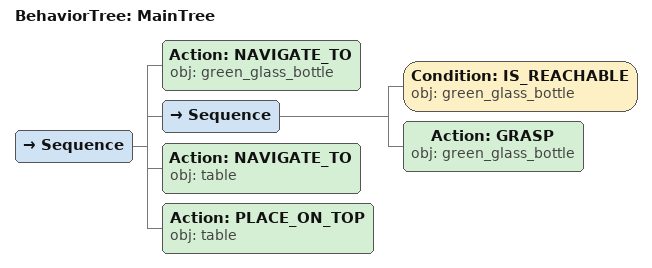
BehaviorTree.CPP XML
<root main_tree_to_execute="MainTree">
  <BehaviorTree ID="MainTree">
    <Sequence>
      <!-- Navigate to green_glass_bottle -->
      <Action ID="NAVIGATE_TO" obj="green_glass_bottle" />
      <Sequence>
        <!-- Check green_glass_bottle is reachable before GRASP -->
        <Condition ID="IS_REACHABLE" obj="green_glass_bottle" />
        <!-- Grasp green_glass_bottle -->
        <Action ID="GRASP" obj="green_glass_bottle" />
      </Sequence>
      <!-- Navigate to table -->
      <Action ID="NAVIGATE_TO" obj="table" />
      <!-- Place on table -->
      <Action ID="PLACE_ON_TOP" obj="table" />
    </Sequence>
  </BehaviorTree>
</root>
